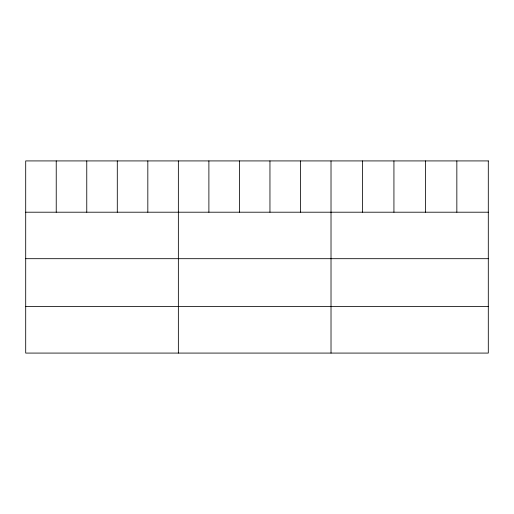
<?xml version="1.0" encoding="UTF-8"?>
<svg xmlns="http://www.w3.org/2000/svg" width="514" height="514" viewBox="0 0 514 514"><rect width="100%" height="100%" fill="white"/><g stroke="black" fill="none" stroke-linecap="round" stroke-linejoin="round"><path stroke-width="0.77" d="M25.7 212.205L488.3 212.205M25.7 258.69L488.3 258.69M25.7 306.588L488.3 306.588M456.843 160.921L456.843 212.205M425.386 160.921L425.386 212.205M393.93 160.921L393.93 212.205M362.473 160.921L362.473 212.205M331.016 160.921L331.016 353.079M300.484 160.921L300.484 212.205M269.953 160.921L269.953 212.205M239.421 160.921L239.421 212.205M208.89 160.921L208.89 212.205M178.358 160.921L178.358 353.079M147.826 160.921L147.826 212.205M117.295 160.921L117.295 212.205M86.763 160.921L86.763 212.205M56.232 160.921L56.232 212.205M488.3 160.921L25.7 160.921L25.7 353.079L488.3 353.079L488.3 160.921"/></g></svg>
